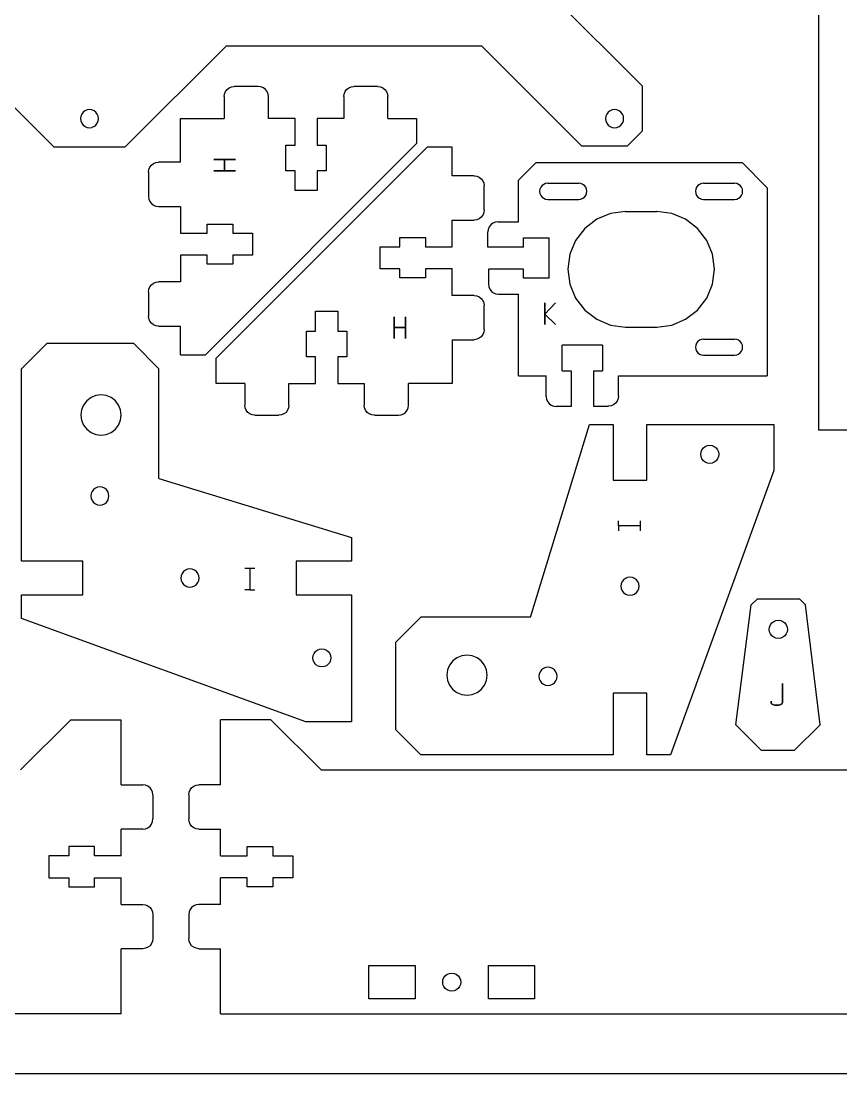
# Model space of a CAD drawing. Header units: millimetres. Extents: x -406 to 406, y -462 to 462.
# Drawn here: x 26.4 to 189.6, y 5.2 to 214.6 of the extents above; entities that cross this region are included whole.
import ezdxf

# ---------------------------------------------------------------- set-up
doc = ezdxf.new("R2010")
doc.units = ezdxf.units.MM
doc.header["$MEASUREMENT"] = 0

msp = doc.modelspace()

# ---------------------------------------------------------------- linework, layer by layer
for p, q in [((185.08, 409.71), (185.08, 133.22)), ((115.01, 236.71), (150.01, 201.71)), ((32.88, 189.56), (12.73, 209.71)), ((67.28, 209.71), (47.13, 189.56)), ((67.28, 209.71), (118.01, 209.71)), ((138.01, 189.71), (118.01, 209.71)), ((67.39, 200.99), (67.81, 201.31)), ((67.81, 201.31), (68.29, 201.51)), ((68.29, 201.51), (68.81, 201.58)), ((73.61, 201.58), (68.81, 201.58)), ((74.13, 201.51), (73.61, 201.58)), ((74.61, 201.31), (74.13, 201.51)), ((75.02, 200.99), (74.61, 201.31)), ((91.19, 200.99), (91.61, 201.31)), ((91.61, 201.31), (92.09, 201.51)), ((92.09, 201.51), (92.61, 201.58)), ((97.41, 201.58), (92.61, 201.58)), ((97.41, 201.58), (97.93, 201.51)), ((97.93, 201.51), (98.41, 201.31)), ((98.41, 201.31), (98.82, 200.99)), ((150.01, 201.71), (150.01, 192.71)), ((66.81, 199.58), (66.88, 200.1)), ((66.81, 199.58), (66.81, 195.23)), ((66.88, 200.1), (67.08, 200.58)), ((67.08, 200.58), (67.39, 200.99)), ((75.34, 200.58), (75.02, 200.99)), ((75.54, 200.1), (75.34, 200.58)), ((75.61, 199.58), (75.54, 200.1)), ((75.61, 195.23), (75.61, 199.58)), ((90.61, 199.58), (90.68, 200.1)), ((90.61, 199.58), (90.61, 195.23)), ((90.68, 200.1), (90.88, 200.58)), ((90.88, 200.58), (91.19, 200.99)), ((98.82, 200.99), (99.14, 200.58)), ((99.14, 200.58), (99.34, 200.1)), ((99.34, 200.1), (99.41, 199.58)), ((99.41, 195.23), (99.41, 199.58)), ((39.54, 196.94), (39.11, 196.76)), ((40.01, 197), (39.54, 196.94)), ((40.47, 196.94), (40.01, 197)), ((40.91, 196.76), (40.47, 196.94)), ((144.05, 196.94), (143.62, 196.76)), ((144.52, 197), (144.05, 196.94)), ((144.98, 196.94), (144.52, 197)), ((145.42, 196.76), (144.98, 196.94)), ((38.27, 195.67), (38.21, 195.2)), ((38.21, 195.2), (38.27, 194.74)), ((38.45, 196.1), (38.27, 195.67)), ((38.73, 196.48), (38.45, 196.1)), ((39.11, 196.76), (38.73, 196.48)), ((41.28, 196.48), (40.91, 196.76)), ((41.56, 196.1), (41.28, 196.48)), ((41.74, 195.67), (41.56, 196.1)), ((41.81, 195.2), (41.74, 195.67)), ((41.74, 194.74), (41.81, 195.2)), ((58.11, 195.23), (66.81, 195.23)), ((58.11, 186.53), (58.11, 195.23)), ((80.91, 195.23), (75.61, 195.23)), ((80.91, 189.93), (80.91, 195.23)), ((85.31, 195.23), (85.31, 189.93)), ((90.61, 195.23), (85.31, 195.23)), ((99.41, 195.23), (105.11, 195.23)), ((105.11, 195.23), (105.11, 190.23)), ((142.78, 195.67), (142.72, 195.2)), ((142.72, 195.2), (142.78, 194.74)), ((142.96, 196.1), (142.78, 195.67)), ((143.24, 196.48), (142.96, 196.1)), ((143.62, 196.76), (143.24, 196.48)), ((145.79, 196.48), (145.42, 196.76)), ((146.08, 196.1), (145.79, 196.48)), ((146.26, 195.67), (146.08, 196.1)), ((146.32, 195.2), (146.26, 195.67)), ((146.26, 194.74), (146.32, 195.2)), ((38.27, 194.74), (38.45, 194.3)), ((38.45, 194.3), (38.73, 193.93)), ((38.73, 193.93), (39.07, 193.68)), ((39.07, 193.68), (39.11, 193.64)), ((39.11, 193.64), (39.54, 193.46)), ((39.54, 193.46), (40.01, 193.4)), ((40.01, 193.4), (40.47, 193.46)), ((40.91, 193.64), (40.47, 193.46)), ((40.91, 193.64), (41.28, 193.93)), ((41.28, 193.93), (41.56, 194.3)), ((41.56, 194.3), (41.74, 194.74)), ((142.78, 194.74), (142.96, 194.3)), ((142.96, 194.3), (143.24, 193.93)), ((143.24, 193.93), (143.62, 193.64)), ((143.62, 193.64), (144.05, 193.46)), ((144.05, 193.46), (144.52, 193.4)), ((144.52, 193.4), (144.98, 193.46)), ((144.98, 193.46), (145.42, 193.64)), ((145.42, 193.64), (145.79, 193.93)), ((145.79, 193.93), (146.08, 194.3)), ((146.08, 194.3), (146.26, 194.74)), ((147.01, 189.71), (150.01, 192.71)), ((32.88, 189.56), (47.13, 189.56)), ((63.11, 148.24), (105.11, 190.23)), ((107.2, 189.52), (65.21, 147.53)), ((79.11, 189.93), (80.91, 189.93)), ((79.11, 184.83), (79.11, 189.93)), ((85.31, 189.93), (87.11, 189.93)), ((87.11, 189.93), (87.11, 184.83)), ((112.2, 189.52), (107.2, 189.52)), ((112.2, 183.83), (112.2, 189.52)), ((147.01, 189.71), (138.01, 189.71)), ((52.76, 186.26), (53.24, 186.46)), ((53.24, 186.46), (53.76, 186.53)), ((58.11, 186.53), (53.76, 186.53)), ((66.86, 187.08), (64.74, 187.08)), ((64.74, 187.08), (69.04, 187.08)), ((66.86, 184.84), (66.86, 187.08)), ((69.04, 187.08), (66.86, 187.08)), ((66.86, 187.08), (66.86, 184.84)), ((125.4, 182.96), (128.9, 186.46)), ((128.9, 186.46), (169.9, 186.46)), ((174.9, 181.46), (169.9, 186.46)), ((51.76, 184.53), (51.83, 185.05)), ((51.76, 184.53), (51.76, 179.73)), ((51.83, 185.05), (52.03, 185.53)), ((52.03, 185.53), (52.34, 185.94)), ((52.34, 185.94), (52.76, 186.26)), ((69.04, 184.84), (64.74, 184.84)), ((64.74, 184.84), (66.86, 184.84)), ((66.86, 184.84), (69.04, 184.84)), ((80.91, 184.83), (79.11, 184.83)), ((80.91, 180.88), (80.91, 184.83)), ((87.11, 184.83), (85.31, 184.83)), ((85.31, 184.83), (85.31, 180.88)), ((116.55, 183.83), (112.2, 183.83)), ((116.55, 183.83), (117.07, 183.76)), ((117.07, 183.76), (117.55, 183.56)), ((117.55, 183.56), (117.97, 183.24)), ((117.97, 183.24), (118.29, 182.83)), ((118.29, 182.83), (118.49, 182.35)), ((118.49, 182.35), (118.55, 181.83)), ((125.4, 174.66), (125.4, 182.96)), ((130.79, 182.28), (130.4, 182.12)), ((131.2, 182.34), (130.79, 182.28)), ((131.2, 182.34), (137.4, 182.34)), ((137.82, 182.28), (137.4, 182.34)), ((138.2, 182.12), (137.82, 182.28)), ((161.79, 182.28), (161.4, 182.12)), ((162.2, 182.34), (161.79, 182.28)), ((162.2, 182.34), (168.4, 182.34)), ((168.82, 182.28), (168.4, 182.34)), ((169.2, 182.12), (168.82, 182.28)), ((85.31, 180.88), (80.91, 180.88)), ((118.55, 177.03), (118.55, 181.83)), ((129.66, 181.15), (129.6, 180.74)), ((129.6, 180.74), (129.66, 180.32)), ((129.82, 181.54), (129.66, 181.15)), ((129.66, 180.32), (129.82, 179.94)), ((130.07, 181.87), (129.82, 181.54)), ((130.4, 182.12), (130.07, 181.87)), ((138.53, 181.87), (138.2, 182.12)), ((138.79, 181.54), (138.53, 181.87)), ((138.95, 181.15), (138.79, 181.54)), ((138.79, 179.94), (138.95, 180.32)), ((139, 180.74), (138.95, 181.15)), ((138.95, 180.32), (139, 180.74)), ((160.66, 181.15), (160.6, 180.74)), ((160.6, 180.74), (160.66, 180.32)), ((160.82, 181.54), (160.66, 181.15)), ((160.66, 180.32), (160.82, 179.94)), ((161.07, 181.87), (160.82, 181.54)), ((161.4, 182.12), (161.07, 181.87)), ((169.53, 181.87), (169.2, 182.12)), ((169.79, 181.54), (169.53, 181.87)), ((169.95, 181.15), (169.79, 181.54)), ((169.79, 179.94), (169.95, 180.32)), ((170, 180.74), (169.95, 181.15)), ((169.95, 180.32), (170, 180.74)), ((174.9, 181.46), (174.9, 144.02)), ((51.76, 179.73), (51.83, 179.21)), ((51.83, 179.21), (52.03, 178.73)), ((52.03, 178.73), (52.34, 178.32)), ((52.34, 178.32), (52.76, 178)), ((129.82, 179.94), (130.07, 179.6)), ((130.07, 179.6), (130.4, 179.35)), ((130.4, 179.35), (130.79, 179.19)), ((130.79, 179.19), (131.2, 179.14)), ((131.2, 179.14), (137.4, 179.14)), ((137.4, 179.14), (137.82, 179.19)), ((137.82, 179.19), (138.2, 179.35)), ((138.2, 179.35), (138.53, 179.6)), ((138.53, 179.6), (138.79, 179.94)), ((160.82, 179.94), (161.07, 179.6)), ((161.07, 179.6), (161.4, 179.35)), ((161.4, 179.35), (161.79, 179.19)), ((161.79, 179.19), (162.2, 179.14)), ((162.2, 179.14), (168.4, 179.14)), ((168.4, 179.14), (168.82, 179.19)), ((168.82, 179.19), (169.2, 179.35)), ((169.2, 179.35), (169.53, 179.6)), ((169.53, 179.6), (169.79, 179.94)), ((52.76, 178), (53.24, 177.8)), ((53.24, 177.8), (53.76, 177.73)), ((53.76, 177.73), (58.11, 177.73)), ((58.11, 177.73), (58.11, 172.43)), ((118.29, 176.03), (117.97, 175.62)), ((118.49, 176.51), (118.29, 176.03)), ((118.55, 177.03), (118.49, 176.51)), ((143.73, 176.34), (140.95, 175.19)), ((146.7, 176.74), (143.73, 176.34)), ((146.7, 176.74), (152.9, 176.74)), ((155.88, 176.34), (152.9, 176.74)), ((158.65, 175.19), (155.88, 176.34)), ((63.41, 172.43), (63.41, 174.23)), ((63.41, 174.23), (68.51, 174.23)), ((68.51, 174.23), (68.51, 172.43)), ((112.2, 169.73), (112.2, 175.03)), ((112.2, 175.03), (116.55, 175.03)), ((117.07, 175.1), (116.55, 175.03)), ((117.55, 175.3), (117.07, 175.1)), ((117.97, 175.62), (117.55, 175.3)), ((119.89, 174.07), (119.57, 173.66)), ((120.3, 174.39), (119.89, 174.07)), ((120.79, 174.59), (120.3, 174.39)), ((121.3, 174.66), (120.79, 174.59)), ((121.3, 174.66), (125.4, 174.66)), ((140.95, 175.19), (138.57, 173.37)), ((161.04, 173.37), (158.65, 175.19)), ((58.11, 172.43), (63.41, 172.43)), ((68.51, 172.43), (72.46, 172.43)), ((72.46, 172.43), (72.46, 168.03)), ((119.37, 173.17), (119.3, 172.66)), ((119.3, 169.66), (119.3, 172.66)), ((119.57, 173.66), (119.37, 173.17)), ((138.57, 173.37), (136.74, 170.99)), ((162.86, 170.99), (161.04, 173.37)), ((97.85, 165.33), (97.85, 169.73)), ((97.85, 169.73), (101.8, 169.73)), ((101.8, 171.53), (106.9, 171.53)), ((101.8, 169.73), (101.8, 171.53)), ((106.9, 171.53), (106.9, 169.73)), ((106.9, 169.73), (112.2, 169.73)), ((126.4, 171.46), (131.5, 171.46)), ((126.4, 169.66), (126.4, 171.46)), ((131.5, 163.46), (131.5, 171.46)), ((136.74, 170.99), (135.6, 168.21)), ((164.01, 168.21), (162.86, 170.99)), ((63.41, 168.03), (58.11, 168.03)), ((58.11, 168.03), (58.11, 162.73)), ((63.41, 166.23), (63.41, 168.03)), ((68.51, 168.03), (68.51, 166.23)), ((72.46, 168.03), (68.51, 168.03)), ((126.4, 169.66), (119.3, 169.66)), ((135.6, 168.21), (135.2, 165.24)), ((164.4, 165.24), (164.01, 168.21)), ((68.51, 166.23), (63.41, 166.23)), ((101.8, 165.33), (97.85, 165.33)), ((101.8, 163.53), (101.8, 165.33)), ((106.9, 163.53), (101.8, 163.53)), ((106.9, 165.33), (106.9, 163.53)), ((112.2, 165.33), (106.9, 165.33)), ((112.2, 160.03), (112.2, 165.33)), ((119.4, 165.26), (119.4, 162.26)), ((126.4, 165.26), (119.4, 165.26)), ((126.4, 163.46), (126.4, 165.26)), ((131.5, 163.46), (126.4, 163.46)), ((135.2, 165.24), (135.6, 162.26)), ((164.01, 162.26), (164.4, 165.24)), ((51.83, 161.25), (52.03, 161.73)), ((52.03, 161.73), (52.34, 162.14)), ((52.34, 162.14), (52.76, 162.46)), ((52.76, 162.46), (53.24, 162.66)), ((53.24, 162.66), (53.76, 162.73)), ((58.11, 162.73), (53.76, 162.73)), ((119.4, 162.26), (119.47, 161.74)), ((119.47, 161.74), (119.67, 161.26)), ((135.6, 162.26), (136.74, 159.49)), ((162.86, 159.49), (164.01, 162.26)), ((51.76, 160.73), (51.83, 161.25)), ((51.76, 160.73), (51.76, 155.93)), ((116.55, 160.03), (112.2, 160.03)), ((116.55, 160.03), (117.07, 159.96)), ((117.07, 159.96), (117.55, 159.76)), ((117.55, 159.76), (117.97, 159.44)), ((117.97, 159.44), (118.29, 159.03)), ((119.67, 161.26), (119.99, 160.84)), ((119.99, 160.84), (120.4, 160.52)), ((120.4, 160.52), (120.89, 160.32)), ((120.89, 160.32), (121.4, 160.26)), ((121.4, 160.26), (125.4, 160.26)), ((125.4, 144.02), (125.4, 160.26)), ((136.74, 159.49), (138.57, 157.1)), ((161.04, 157.1), (162.86, 159.49)), ((118.29, 159.03), (118.49, 158.55)), ((118.49, 158.55), (118.55, 158.03)), ((118.55, 153.23), (118.55, 158.03)), ((130.62, 154.23), (130.62, 158.54)), ((130.62, 158.54), (130.62, 156.3)), ((130.62, 156.3), (132.78, 158.54)), ((132.78, 158.54), (130.62, 156.3)), ((138.57, 157.1), (140.95, 155.28)), ((158.65, 155.28), (161.04, 157.1)), ((51.83, 155.41), (51.76, 155.93)), ((52.03, 154.93), (51.83, 155.41)), ((85, 156.88), (89.4, 156.88)), ((85, 152.93), (85, 156.88)), ((89.4, 156.88), (89.4, 152.93)), ((100.67, 151.46), (100.67, 155.77)), ((100.67, 155.77), (100.67, 153.65)), ((102.91, 153.65), (102.91, 155.77)), ((102.91, 155.77), (102.91, 151.46)), ((132.78, 154.23), (130.62, 156.3)), ((130.62, 156.3), (130.62, 154.23)), ((130.62, 156.3), (132.78, 154.23)), ((140.95, 155.28), (143.73, 154.13)), ((155.88, 154.13), (158.65, 155.28)), ((52.34, 154.52), (52.03, 154.93)), ((52.76, 154.2), (52.34, 154.52)), ((53.24, 154), (52.76, 154.2)), ((53.76, 153.93), (53.24, 154)), ((53.76, 153.93), (58.11, 153.93)), ((58.11, 148.24), (58.11, 153.93)), ((83.2, 152.93), (85, 152.93)), ((83.2, 147.83), (83.2, 152.93)), ((89.4, 152.93), (91.2, 152.93)), ((91.2, 152.93), (91.2, 147.83)), ((100.67, 153.65), (102.91, 153.65)), ((102.91, 153.65), (100.67, 153.65)), ((100.67, 153.65), (100.67, 151.46)), ((102.91, 151.46), (102.91, 153.65)), ((118.55, 153.23), (118.49, 152.71)), ((143.73, 154.13), (146.7, 153.74)), ((146.7, 153.74), (152.9, 153.74)), ((152.9, 153.74), (155.88, 154.13)), ((112.2, 151.23), (112.2, 142.53)), ((112.2, 151.23), (116.55, 151.23)), ((117.07, 151.3), (116.55, 151.23)), ((117.55, 151.5), (117.07, 151.3)), ((117.97, 151.82), (117.55, 151.5)), ((118.29, 152.23), (117.97, 151.82)), ((118.49, 152.71), (118.29, 152.23)), ((161.07, 150.87), (160.82, 150.54)), ((161.4, 151.12), (161.07, 150.87)), ((161.79, 151.28), (161.4, 151.12)), ((162.2, 151.34), (161.79, 151.28)), ((162.2, 151.34), (168.4, 151.34)), ((168.82, 151.28), (168.4, 151.34)), ((169.2, 151.12), (168.82, 151.28)), ((169.53, 150.87), (169.2, 151.12)), ((169.79, 150.54), (169.53, 150.87)), ((26.48, 145.45), (31.5, 150.46)), ((48.83, 150.46), (31.5, 150.46)), ((48.83, 150.46), (53.84, 145.45)), ((134.1, 145.02), (134.1, 150.12)), ((142.1, 150.12), (134.1, 150.12)), ((142.1, 150.12), (142.1, 145.02)), ((160.66, 150.15), (160.6, 149.74)), ((160.6, 149.74), (160.66, 149.32)), ((160.82, 150.54), (160.66, 150.15)), ((160.66, 149.32), (160.82, 148.94)), ((160.82, 148.94), (161.07, 148.6)), ((169.53, 148.6), (169.79, 148.94)), ((169.95, 150.15), (169.79, 150.54)), ((169.79, 148.94), (169.95, 149.32)), ((170, 149.74), (169.95, 150.15)), ((169.95, 149.32), (170, 149.74)), ((58.11, 148.24), (63.11, 148.24)), ((65.21, 142.53), (65.21, 147.53)), ((85, 147.83), (83.2, 147.83)), ((85, 142.53), (85, 147.83)), ((89.4, 147.83), (89.4, 142.53)), ((91.2, 147.83), (89.4, 147.83)), ((161.07, 148.6), (161.4, 148.35)), ((161.4, 148.35), (161.79, 148.19)), ((161.79, 148.19), (162.2, 148.14)), ((162.2, 148.14), (168.4, 148.14)), ((168.4, 148.14), (168.82, 148.19)), ((168.82, 148.19), (169.2, 148.35)), ((169.2, 148.35), (169.53, 148.6)), ((26.48, 107.16), (26.48, 145.45)), ((53.84, 123.63), (53.84, 145.45)), ((134.1, 145.02), (135.9, 145.02)), ((135.9, 145.02), (135.9, 137.92)), ((140.3, 145.02), (140.3, 138.02)), ((140.3, 145.02), (142.1, 145.02)), ((70.9, 142.53), (65.21, 142.53)), ((70.9, 142.53), (70.9, 138.18)), ((79.7, 142.53), (85, 142.53)), ((79.7, 138.18), (79.7, 142.53)), ((89.4, 142.53), (94.7, 142.53)), ((94.7, 142.53), (94.7, 138.18)), ((112.2, 142.53), (103.5, 142.53)), ((103.5, 138.18), (103.5, 142.53)), ((125.4, 144.02), (130.9, 144.02)), ((130.9, 139.92), (130.9, 144.02)), ((145.3, 144.02), (174.9, 144.02)), ((145.3, 140.02), (145.3, 144.02)), ((39.48, 139.06), (38.84, 138.23)), ((40.31, 139.7), (39.48, 139.06)), ((41.28, 140.1), (40.31, 139.7)), ((42.32, 140.24), (41.28, 140.1)), ((43.35, 140.1), (42.32, 140.24)), ((44.32, 139.7), (43.35, 140.1)), ((45.15, 139.06), (44.32, 139.7)), ((45.79, 138.23), (45.15, 139.06)), ((130.9, 139.92), (130.97, 139.4)), ((130.97, 139.4), (131.17, 138.92)), ((131.17, 138.92), (131.49, 138.5)), ((131.49, 138.5), (131.9, 138.18)), ((144.3, 138.28), (143.82, 138.08)), ((144.72, 138.6), (144.3, 138.28)), ((145.04, 139.02), (144.72, 138.6)), ((145.24, 139.5), (145.04, 139.02)), ((145.3, 140.02), (145.24, 139.5)), ((38.44, 137.27), (38.31, 136.23)), ((38.31, 136.23), (38.44, 135.19)), ((38.84, 138.23), (38.44, 137.27)), ((46.19, 137.27), (45.79, 138.23)), ((46.32, 136.23), (46.19, 137.27)), ((46.19, 135.19), (46.32, 136.23)), ((70.97, 137.66), (70.9, 138.18)), ((71.17, 137.18), (70.97, 137.66)), ((71.49, 136.77), (71.17, 137.18)), ((71.9, 136.45), (71.49, 136.77)), ((72.39, 136.25), (71.9, 136.45)), ((72.9, 136.18), (72.39, 136.25)), ((72.9, 136.18), (77.7, 136.18)), ((78.22, 136.25), (77.7, 136.18)), ((78.7, 136.45), (78.22, 136.25)), ((79.12, 136.77), (78.7, 136.45)), ((79.44, 137.18), (79.12, 136.77)), ((79.64, 137.66), (79.44, 137.18)), ((79.7, 138.18), (79.64, 137.66)), ((94.77, 137.66), (94.7, 138.18)), ((94.97, 137.18), (94.77, 137.66)), ((95.29, 136.77), (94.97, 137.18)), ((95.7, 136.45), (95.29, 136.77)), ((96.19, 136.25), (95.7, 136.45)), ((96.7, 136.18), (96.19, 136.25)), ((96.7, 136.18), (101.5, 136.18)), ((101.5, 136.18), (102.02, 136.25)), ((102.02, 136.25), (102.5, 136.45)), ((102.5, 136.45), (102.92, 136.77)), ((102.92, 136.77), (103.24, 137.18)), ((103.24, 137.18), (103.44, 137.66)), ((103.44, 137.66), (103.5, 138.18)), ((131.9, 138.18), (132.39, 137.98)), ((132.39, 137.98), (132.9, 137.92)), ((135.9, 137.92), (132.9, 137.92)), ((140.3, 138.02), (143.3, 138.02)), ((143.82, 138.08), (143.3, 138.02)), ((38.44, 135.19), (38.84, 134.23)), ((38.84, 134.23), (39.48, 133.4)), ((45.15, 133.4), (45.79, 134.23)), ((45.79, 134.23), (46.19, 135.19)), ((127.75, 96.02), (139.51, 134.33)), ((139.51, 134.33), (144.22, 134.33)), ((144.22, 134.33), (144.22, 123.31)), ((150.94, 123.31), (150.94, 134.34)), ((150.94, 134.34), (176.19, 134.34)), ((176.19, 134.34), (176.19, 125.22)), ((39.48, 133.4), (40.31, 132.76)), ((40.31, 132.76), (41.28, 132.36)), ((41.28, 132.36), (42.32, 132.22)), ((42.32, 132.22), (43.35, 132.36)), ((43.35, 132.36), (44.32, 132.76)), ((44.32, 132.76), (45.15, 133.4)), ((193.73, 133.22), (185.08, 133.22)), ((162.18, 129.7), (162.56, 129.99)), ((162.56, 129.99), (162.99, 130.17)), ((162.99, 130.17), (163.46, 130.23)), ((163.46, 130.23), (163.93, 130.17)), ((163.93, 130.17), (164.36, 129.99)), ((164.36, 129.99), (164.74, 129.7)), ((161.66, 128.43), (161.72, 128.89)), ((161.72, 127.96), (161.66, 128.43)), ((161.72, 128.89), (161.9, 129.33)), ((161.9, 127.52), (161.72, 127.96)), ((161.9, 129.33), (162.18, 129.7)), ((164.74, 129.7), (165.02, 129.33)), ((165.02, 129.33), (165.2, 128.89)), ((165.2, 127.96), (165.02, 127.52)), ((165.2, 128.89), (165.26, 128.43)), ((165.26, 128.43), (165.2, 127.96)), ((162.18, 127.15), (161.9, 127.52)), ((162.56, 126.86), (162.18, 127.15)), ((162.99, 126.68), (162.56, 126.86)), ((163.46, 126.62), (162.99, 126.68)), ((163.93, 126.68), (163.46, 126.62)), ((164.36, 126.86), (163.93, 126.68)), ((164.74, 127.15), (164.36, 126.86)), ((165.02, 127.52), (164.74, 127.15)), ((53.84, 123.63), (92.16, 111.88)), ((176.19, 125.22), (155.65, 68.66)), ((41.18, 121.69), (40.81, 121.41)), ((41.61, 121.87), (41.18, 121.69)), ((42.08, 121.94), (41.61, 121.87)), ((42.55, 121.87), (42.08, 121.94)), ((42.98, 121.69), (42.55, 121.87)), ((43.36, 121.41), (42.98, 121.69)), ((144.22, 123.31), (150.94, 123.31)), ((40.34, 120.6), (40.28, 120.13)), ((40.28, 120.13), (40.34, 119.67)), ((40.52, 121.03), (40.34, 120.6)), ((40.34, 119.67), (40.52, 119.23)), ((40.81, 121.41), (40.52, 121.03)), ((43.64, 121.03), (43.36, 121.41)), ((43.82, 120.6), (43.64, 121.03)), ((43.64, 119.23), (43.82, 119.67)), ((43.88, 120.13), (43.82, 120.6)), ((43.82, 119.67), (43.88, 120.13)), ((40.52, 119.23), (40.81, 118.86)), ((40.81, 118.86), (41.18, 118.57)), ((41.18, 118.57), (41.61, 118.39)), ((41.61, 118.39), (42.08, 118.33)), ((42.08, 118.33), (42.55, 118.39)), ((42.55, 118.39), (42.98, 118.57)), ((42.98, 118.57), (43.36, 118.86)), ((43.36, 118.86), (43.64, 119.23)), ((145.3, 114.17), (145.3, 115.17)), ((149.61, 114.17), (145.3, 114.17)), ((145.3, 114.17), (145.3, 113.17)), ((149.61, 115.17), (149.61, 114.17)), ((149.61, 114.17), (149.61, 113.17)), ((92.16, 111.88), (92.16, 107.16)), ((38.71, 107.16), (26.48, 107.16)), ((38.71, 100.45), (38.71, 107.16)), ((92.16, 107.16), (81.13, 107.16)), ((81.13, 107.16), (81.13, 100.45)), ((58.73, 105.08), (58.44, 104.71)), ((59.11, 105.37), (58.73, 105.08)), ((59.54, 105.55), (59.11, 105.37)), ((60.01, 105.61), (59.54, 105.55)), ((60.47, 105.55), (60.01, 105.61)), ((60.91, 105.37), (60.47, 105.55)), ((61.28, 105.08), (60.91, 105.37)), ((61.57, 104.71), (61.28, 105.08)), ((70.92, 105.8), (71.92, 105.8)), ((71.92, 105.8), (71.92, 101.48)), ((71.92, 105.8), (72.92, 105.8)), ((58.26, 104.27), (58.2, 103.81)), ((58.2, 103.81), (58.26, 103.34)), ((58.44, 104.71), (58.26, 104.27)), ((58.26, 103.34), (58.44, 102.91)), ((58.44, 102.91), (58.73, 102.53)), ((61.28, 102.53), (61.57, 102.91)), ((61.75, 104.27), (61.57, 104.71)), ((61.57, 102.91), (61.75, 103.34)), ((61.81, 103.81), (61.75, 104.27)), ((61.75, 103.34), (61.81, 103.81)), ((145.84, 102.65), (145.78, 102.18)), ((146.02, 103.09), (145.84, 102.65)), ((146.3, 103.46), (146.02, 103.09)), ((146.68, 103.75), (146.3, 103.46)), ((147.11, 103.93), (146.68, 103.75)), ((147.58, 103.99), (147.11, 103.93)), ((148.05, 103.93), (147.58, 103.99)), ((148.48, 103.75), (148.05, 103.93)), ((148.86, 103.46), (148.48, 103.75)), ((149.14, 103.09), (148.86, 103.46)), ((149.32, 102.65), (149.14, 103.09)), ((149.38, 102.18), (149.32, 102.65)), ((58.73, 102.53), (59.11, 102.25)), ((59.11, 102.25), (59.54, 102.06)), ((59.54, 102.06), (60.01, 102)), ((60.01, 102), (60.47, 102.06)), ((60.47, 102.06), (60.91, 102.25)), ((60.91, 102.25), (61.28, 102.53)), ((71.92, 101.48), (70.92, 101.48)), ((71.92, 101.48), (72.92, 101.48)), ((145.78, 102.18), (145.84, 101.72)), ((145.84, 101.72), (146.02, 101.28)), ((146.02, 101.28), (146.3, 100.91)), ((146.3, 100.91), (146.68, 100.62)), ((146.68, 100.62), (147.11, 100.44)), ((148.05, 100.44), (148.48, 100.62)), ((148.48, 100.62), (148.86, 100.91)), ((148.86, 100.91), (149.14, 101.28)), ((149.14, 101.28), (149.32, 101.72)), ((149.32, 101.72), (149.38, 102.18)), ((26.48, 95.74), (26.48, 100.45)), ((26.48, 100.45), (38.71, 100.45)), ((81.13, 100.45), (92.16, 100.45)), ((92.16, 100.45), (92.16, 75.2)), ((147.11, 100.44), (147.58, 100.38)), ((147.58, 100.38), (148.05, 100.44)), ((168.64, 74.63), (171.73, 98.48)), ((171.73, 98.48), (172.86, 99.61)), ((181.36, 99.61), (172.86, 99.61)), ((181.36, 99.61), (182.52, 98.45)), ((183.12, 93.6), (182.52, 98.45)), ((83.04, 75.2), (26.48, 95.74)), ((100.93, 91.01), (105.94, 96.02)), ((127.75, 96.02), (105.94, 96.02)), ((175.37, 94.06), (175.55, 94.5)), ((175.55, 94.5), (175.83, 94.87)), ((175.83, 94.87), (176.21, 95.16)), ((176.21, 95.16), (176.64, 95.34)), ((176.64, 95.34), (177.11, 95.4)), ((177.11, 95.4), (177.58, 95.34)), ((177.58, 95.34), (178.01, 95.16)), ((178.01, 95.16), (178.38, 94.87)), ((178.38, 94.87), (178.67, 94.5)), ((178.67, 94.5), (178.85, 94.06)), ((175.3, 93.6), (175.37, 94.06)), ((175.37, 93.13), (175.3, 93.6)), ((175.55, 92.69), (175.37, 93.13)), ((175.83, 92.32), (175.55, 92.69)), ((176.21, 92.03), (175.83, 92.32)), ((178.38, 92.32), (178.01, 92.03)), ((178.67, 92.69), (178.38, 92.32)), ((178.85, 93.13), (178.67, 92.69)), ((178.85, 94.06), (178.91, 93.6)), ((178.91, 93.6), (178.85, 93.13)), ((185.41, 74.63), (183.12, 93.6)), ((100.93, 91.01), (100.93, 73.67)), ((176.64, 91.85), (176.21, 92.03)), ((177.11, 91.79), (176.64, 91.85)), ((177.58, 91.85), (177.11, 91.79)), ((178.01, 92.03), (177.58, 91.85)), ((84.45, 87.93), (84.51, 88.39)), ((84.51, 88.39), (84.69, 88.83)), ((84.69, 88.83), (84.97, 89.2)), ((84.97, 89.2), (85.35, 89.49)), ((85.35, 89.49), (85.78, 89.67)), ((85.78, 89.67), (86.25, 89.73)), ((86.25, 89.73), (86.72, 89.67)), ((86.72, 89.67), (87.15, 89.49)), ((87.15, 89.49), (87.52, 89.2)), ((87.52, 89.2), (87.81, 88.83)), ((87.81, 88.83), (87.99, 88.39)), ((87.99, 88.39), (88.05, 87.93)), ((114.12, 88.36), (113.15, 87.96)), ((115.16, 88.5), (114.12, 88.36)), ((116.19, 88.36), (115.16, 88.5)), ((117.16, 87.96), (116.19, 88.36)), ((84.51, 87.46), (84.45, 87.93)), ((84.69, 87.03), (84.51, 87.46)), ((84.97, 86.65), (84.69, 87.03)), ((85.35, 86.37), (84.97, 86.65)), ((85.78, 86.18), (85.35, 86.37)), ((86.25, 86.12), (85.78, 86.18)), ((86.72, 86.18), (86.25, 86.12)), ((87.15, 86.37), (86.72, 86.18)), ((87.52, 86.65), (87.15, 86.37)), ((87.81, 87.03), (87.52, 86.65)), ((87.99, 87.46), (87.81, 87.03)), ((88.05, 87.93), (87.99, 87.46)), ((111.69, 86.5), (111.29, 85.53)), ((112.32, 87.33), (111.69, 86.5)), ((113.15, 87.96), (112.32, 87.33)), ((117.99, 87.33), (117.16, 87.96)), ((118.63, 86.5), (117.99, 87.33)), ((119.03, 85.53), (118.63, 86.5)), ((130.79, 86), (130.35, 85.82)), ((131.26, 86.06), (130.79, 86)), ((131.72, 86), (131.26, 86.06)), ((132.16, 85.82), (131.72, 86)), ((111.29, 85.53), (111.15, 84.49)), ((111.15, 84.49), (111.29, 83.45)), ((119.17, 84.49), (119.03, 85.53)), ((119.03, 83.45), (119.17, 84.49)), ((129.51, 84.72), (129.45, 84.26)), ((129.45, 84.26), (129.51, 83.79)), ((129.69, 85.16), (129.51, 84.72)), ((129.51, 83.79), (129.69, 83.36)), ((129.98, 85.53), (129.69, 85.16)), ((130.35, 85.82), (129.98, 85.53)), ((132.53, 85.53), (132.16, 85.82)), ((132.82, 85.16), (132.53, 85.53)), ((133, 84.72), (132.82, 85.16)), ((132.82, 83.36), (133, 83.79)), ((133.06, 84.26), (133, 84.72)), ((133, 83.79), (133.06, 84.26)), ((111.29, 83.45), (111.69, 82.49)), ((111.69, 82.49), (112.32, 81.66)), ((117.99, 81.66), (118.63, 82.49)), ((118.63, 82.49), (119.03, 83.45)), ((129.69, 83.36), (129.98, 82.98)), ((129.98, 82.98), (130.35, 82.7)), ((130.35, 82.7), (130.79, 82.51)), ((130.79, 82.51), (131.26, 82.45)), ((131.26, 82.45), (131.72, 82.51)), ((131.72, 82.51), (132.16, 82.7)), ((132.16, 82.7), (132.53, 82.98)), ((132.53, 82.98), (132.82, 83.36)), ((177.91, 78.99), (177.91, 82.8)), ((177.91, 82.8), (177.91, 78.99)), ((112.32, 81.66), (113.15, 81.02)), ((113.15, 81.02), (114.12, 80.62)), ((114.12, 80.62), (115.16, 80.48)), ((115.16, 80.48), (116.19, 80.62)), ((116.19, 80.62), (117.16, 81.02)), ((117.16, 81.02), (117.99, 81.66)), ((144.22, 80.88), (144.22, 68.66)), ((150.94, 80.88), (144.22, 80.88)), ((150.94, 68.66), (150.94, 80.88)), ((175.66, 79.3), (175.66, 78.99)), ((175.66, 78.99), (175.66, 79.3)), ((175.66, 78.99), (175.68, 78.89)), ((175.68, 78.89), (175.66, 78.99)), ((175.68, 78.89), (175.74, 78.8)), ((175.74, 78.8), (175.68, 78.89)), ((175.74, 78.8), (175.98, 78.65)), ((175.98, 78.65), (175.74, 78.8)), ((175.98, 78.65), (176.34, 78.54)), ((176.34, 78.54), (175.98, 78.65)), ((176.34, 78.54), (176.78, 78.51)), ((176.78, 78.51), (176.34, 78.54)), ((176.78, 78.51), (177.23, 78.54)), ((177.23, 78.54), (176.78, 78.51)), ((177.23, 78.54), (177.59, 78.65)), ((177.59, 78.65), (177.23, 78.54)), ((177.59, 78.65), (177.83, 78.8)), ((177.83, 78.8), (177.59, 78.65)), ((177.83, 78.8), (177.89, 78.89)), ((177.89, 78.89), (177.83, 78.8)), ((177.89, 78.89), (177.91, 78.99)), ((177.91, 78.99), (177.89, 78.89)), ((26.28, 65.63), (36.28, 75.63)), ((36.28, 75.63), (46.28, 75.63)), ((46.28, 62.68), (46.28, 75.63)), ((66.1, 62.68), (66.1, 75.63)), ((76.1, 75.63), (66.1, 75.63)), ((76.1, 75.63), (86.1, 65.63)), ((92.16, 75.2), (83.04, 75.2)), ((105.94, 68.66), (100.93, 73.67)), ((168.64, 74.63), (173.7, 69.56)), ((180.35, 69.56), (185.41, 74.63)), ((173.7, 69.56), (180.35, 69.56)), ((144.22, 68.66), (105.94, 68.66)), ((155.65, 68.66), (150.94, 68.66)), ((86.1, 65.63), (196.15, 65.63)), ((46.28, 62.68), (50.63, 62.68)), ((51.15, 62.61), (50.63, 62.68)), ((51.63, 62.41), (51.15, 62.61)), ((52.05, 62.09), (51.63, 62.41)), ((52.37, 61.68), (52.05, 62.09)), ((52.56, 61.2), (52.37, 61.68)), ((52.63, 60.68), (52.56, 61.2)), ((59.75, 60.68), (59.82, 61.2)), ((59.82, 61.2), (60.02, 61.68)), ((60.02, 61.68), (60.33, 62.09)), ((60.33, 62.09), (60.75, 62.41)), ((60.75, 62.41), (61.23, 62.61)), ((61.23, 62.61), (61.75, 62.68)), ((66.1, 62.68), (61.75, 62.68)), ((52.63, 60.68), (52.63, 55.88)), ((59.75, 60.68), (59.75, 55.88)), ((51.63, 54.15), (52.05, 54.46)), ((52.05, 54.46), (52.37, 54.88)), ((52.37, 54.88), (52.56, 55.36)), ((52.56, 55.36), (52.63, 55.88)), ((59.82, 55.36), (59.75, 55.88)), ((60.02, 54.88), (59.82, 55.36)), ((60.33, 54.46), (60.02, 54.88)), ((60.75, 54.15), (60.33, 54.46)), ((46.28, 48.58), (46.28, 53.88)), ((50.63, 53.88), (46.28, 53.88)), ((50.63, 53.88), (51.15, 53.95)), ((51.15, 53.95), (51.63, 54.15)), ((61.23, 53.95), (60.75, 54.15)), ((61.75, 53.88), (61.23, 53.95)), ((61.75, 53.88), (66.1, 53.88)), ((66.1, 48.58), (66.1, 53.88)), ((35.88, 50.38), (35.88, 48.58)), ((40.98, 50.38), (35.88, 50.38)), ((40.98, 48.58), (40.98, 50.38)), ((71.4, 50.38), (76.5, 50.38)), ((71.4, 48.58), (71.4, 50.38)), ((76.5, 50.38), (76.5, 48.58)), ((31.93, 48.58), (31.93, 44.18)), ((35.88, 48.58), (31.93, 48.58)), ((46.28, 48.58), (40.98, 48.58)), ((66.1, 48.58), (71.4, 48.58)), ((76.5, 48.58), (80.45, 48.58)), ((80.45, 48.58), (80.45, 44.18)), ((31.93, 44.18), (35.88, 44.18)), ((35.88, 44.18), (35.88, 42.38)), ((40.98, 42.38), (40.98, 44.18)), ((40.98, 44.18), (46.28, 44.18)), ((46.28, 38.88), (46.28, 44.18)), ((71.4, 44.18), (66.1, 44.18)), ((66.1, 38.88), (66.1, 44.18)), ((71.4, 42.38), (71.4, 44.18)), ((80.45, 44.18), (76.5, 44.18)), ((76.5, 44.18), (76.5, 42.38)), ((35.88, 42.38), (40.98, 42.38)), ((76.5, 42.38), (71.4, 42.38)), ((46.28, 38.88), (50.63, 38.88)), ((50.63, 38.88), (51.15, 38.81)), ((51.15, 38.81), (51.63, 38.61)), ((51.63, 38.61), (52.05, 38.29)), ((52.05, 38.29), (52.37, 37.88)), ((52.37, 37.88), (52.56, 37.4)), ((60.02, 37.88), (59.82, 37.4)), ((60.33, 38.29), (60.02, 37.88)), ((60.75, 38.61), (60.33, 38.29)), ((61.23, 38.81), (60.75, 38.61)), ((61.75, 38.88), (61.23, 38.81)), ((66.1, 38.88), (61.75, 38.88)), ((52.56, 37.4), (52.63, 36.88)), ((52.63, 36.88), (52.63, 32.08)), ((59.82, 37.4), (59.75, 36.88)), ((59.75, 36.88), (59.75, 32.08)), ((52.56, 31.56), (52.37, 31.08)), ((52.63, 32.08), (52.56, 31.56)), ((59.82, 31.56), (59.75, 32.08)), ((60.02, 31.08), (59.82, 31.56)), ((46.28, 17.13), (46.28, 30.08)), ((50.63, 30.08), (46.28, 30.08)), ((51.15, 30.15), (50.63, 30.08)), ((51.63, 30.35), (51.15, 30.15)), ((52.05, 30.66), (51.63, 30.35)), ((52.37, 31.08), (52.05, 30.66)), ((60.33, 30.66), (60.02, 31.08)), ((60.75, 30.35), (60.33, 30.66)), ((61.23, 30.15), (60.75, 30.35)), ((61.75, 30.08), (61.23, 30.15)), ((61.75, 30.08), (66.1, 30.08)), ((66.1, 17.13), (66.1, 30.08)), ((95.6, 26.73), (104.8, 26.73)), ((95.6, 20.13), (95.6, 26.73)), ((104.8, 26.73), (104.8, 20.13)), ((111.2, 24.99), (111.63, 25.17)), ((111.63, 25.17), (112.1, 25.23)), ((112.1, 25.23), (112.56, 25.17)), ((112.56, 25.17), (113, 24.99)), ((119.4, 20.13), (119.4, 26.73)), ((119.4, 26.73), (128.6, 26.73)), ((128.6, 26.73), (128.6, 20.13)), ((110.3, 23.43), (110.36, 23.89)), ((110.36, 22.96), (110.3, 23.43)), ((110.36, 23.89), (110.54, 24.33)), ((110.54, 24.33), (110.82, 24.7)), ((110.82, 24.7), (111.2, 24.99)), ((113, 24.99), (113.37, 24.7)), ((113.37, 24.7), (113.66, 24.33)), ((113.66, 24.33), (113.84, 23.89)), ((113.84, 23.89), (113.9, 23.43)), ((113.9, 23.43), (113.84, 22.96)), ((110.54, 22.53), (110.36, 22.96)), ((110.82, 22.15), (110.54, 22.53)), ((111.2, 21.87), (110.82, 22.15)), ((111.63, 21.69), (111.2, 21.87)), ((112.1, 21.63), (111.63, 21.69)), ((112.56, 21.69), (112.1, 21.63)), ((113, 21.87), (112.56, 21.69)), ((113.37, 22.15), (113, 21.87)), ((113.66, 22.53), (113.37, 22.15)), ((113.84, 22.96), (113.66, 22.53)), ((104.8, 20.13), (95.6, 20.13)), ((128.6, 20.13), (119.4, 20.13)), ((46.28, 17.13), (-283.62, 17.13)), ((66.1, 17.13), (396, 17.13)), ((406.4, 5.16), (-406.4, 5.16))]:
    msp.add_line(p, q)

doc.saveas('drawing.dxf')
